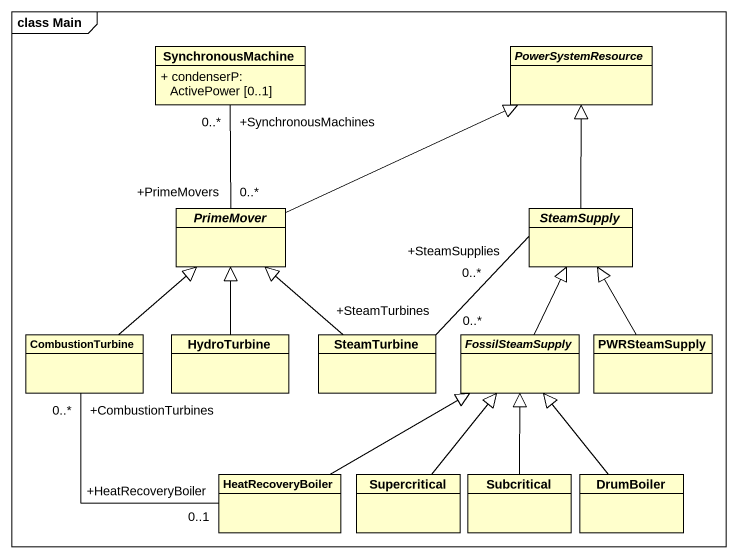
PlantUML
@startuml
mainframe class Main
hide circle
hide empty members
skinparam classAttributeIconSize 0
class SynchronousMachine {
  + condenserP: ActivePower [0..1]
}
abstract class PowerSystemResource
abstract class PrimeMover
abstract class SteamSupply
class CombustionTurbine
class HydroTurbine
class SteamTurbine
abstract class FossilSteamSupply
class PWRSteamSupply
class HeatRecoveryBoiler
class Supercritical
class Subcritical
class DrumBoiler
PrimeMover "+PrimeMovers\n0..*" -up- "+SynchronousMachines\n0..*" SynchronousMachine
PrimeMover -right-|> PowerSystemResource
SteamSupply -up-|> PowerSystemResource
SteamSupply "+SteamSupplies\n0..*" -- "+SteamTurbines\n0..*" SteamTurbine
CombustionTurbine -up-|> PrimeMover
HydroTurbine -up-|> PrimeMover
SteamTurbine -up-|> PrimeMover
FossilSteamSupply -up-|> SteamSupply
PWRSteamSupply -up-|> SteamSupply
HeatRecoveryBoiler "+HeatRecoveryBoiler\n0..1" -up- "+CombustionTurbines\n0..*" CombustionTurbine
HeatRecoveryBoiler -right-|> FossilSteamSupply
Supercritical -up-|> FossilSteamSupply
Subcritical -up-|> FossilSteamSupply
DrumBoiler -up-|> FossilSteamSupply
@enduml
